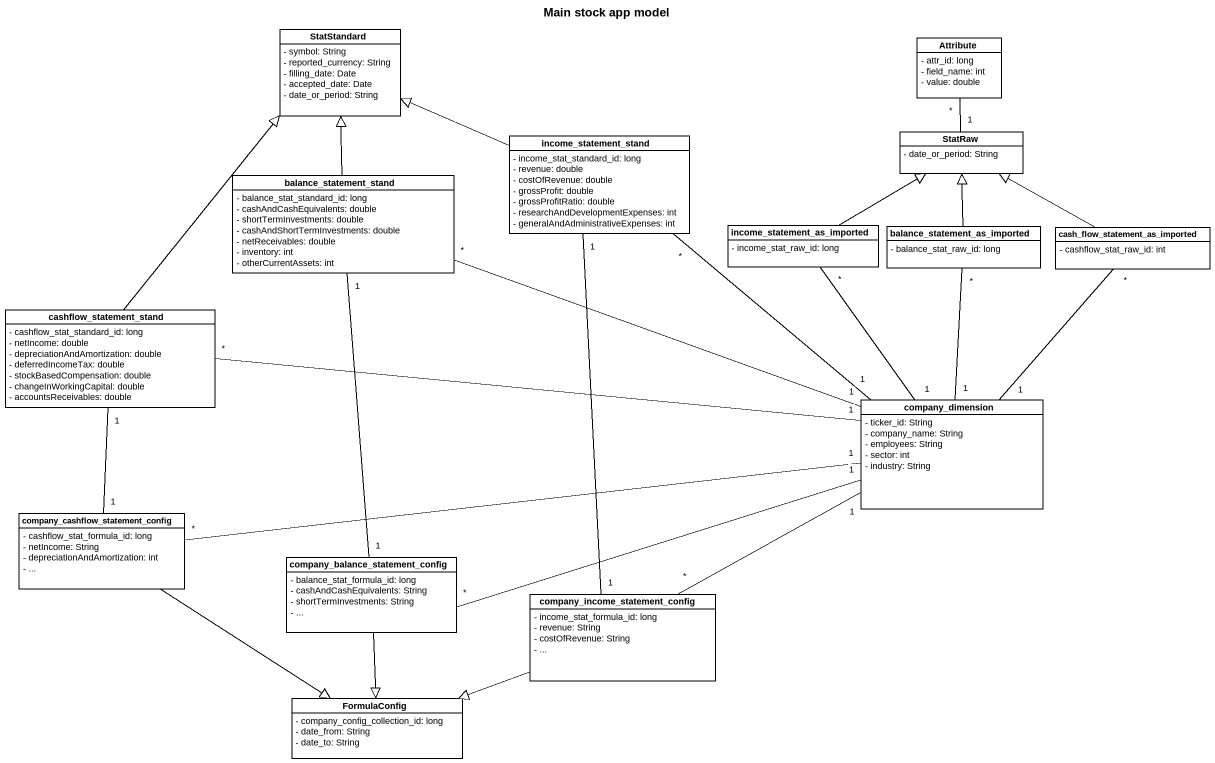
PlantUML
@startuml
title Main stock app model
hide circle
hide empty members
skinparam classAttributeIconSize 0
class StatStandard {
  - symbol: String
  - reported_currency: String
  - filling_date: Date
  - accepted_date: Date
  - date_or_period: String
}
class Attribute {
  - attr_id: long
  - field_name: int
  - value: double
}
class StatRaw {
  - date_or_period: String
}
class income_statement_stand {
  - income_stat_standard_id: long
  - revenue: double
  - costOfRevenue: double
  - grossProfit: double
  - grossProfitRatio: double
  - researchAndDevelopmentExpenses: int
  - generalAndAdministrativeExpenses: int
}
class balance_statement_stand {
  - balance_stat_standard_id: long
  - cashAndCashEquivalents: double
  - shortTermInvestments: double
  - cashAndShortTermInvestments: double
  - netReceivables: double
  - inventory: int
  - otherCurrentAssets: int
}
class income_statement_as_imported {
  - income_stat_raw_id: long
}
class "balance_statement_as_imported" as balance_statement_as {
  - balance_stat_raw_id: long
}
class "cash_flow_statement_as_imported" as cash_flow_statement_as {
  - cashflow_stat_raw_id: int
}
class cashflow_statement_stand {
  - cashflow_stat_standard_id: long
  - netIncome: double
  - depreciationAndAmortization: double
  - deferredIncomeTax: double
  - stockBasedCompensation: double
  - changeInWorkingCapital: double
  - accountsReceivables: double
}
class company_dimension {
  - ticker_id: String
  - company_name: String
  - employees: String
  - sector: int
  - industry: String
}
class "company_cashflow_statement_config" as company_cashflow_statement {
  - cashflow_stat_formula_id: long
  - netIncome: String
  - depreciationAndAmortization: int
  - ...
}
class "company_balance_statement_config" as company_balance_statement {
  - balance_stat_formula_id: long
  - cashAndCashEquivalents: String
  - shortTermInvestments: String
  - ...
}
class "company_income_statement_config" as company_income_statement {
  - income_stat_formula_id: long
  - revenue: String
  - costOfRevenue: String
  - ...
}
class FormulaConfig {
  - company_config_collection_id: long
  - date_from: String
  - date_to: String
}
StatRaw "1" -up- "*" Attribute
income_statement_stand -left-|> StatStandard
income_statement_stand "*" -- "1" company_dimension
income_statement_stand "1" -- "1" company_income_statement
balance_statement_stand -up-|> StatStandard
balance_statement_stand "1" -- "1" company_balance_statement
income_statement_as_imported -right-|> StatRaw
balance_statement_as -up-|> StatRaw
cash_flow_statement_as -left-|> StatRaw
cashflow_statement_stand -up-|> StatStandard
cashflow_statement_stand "*" -right- "1" company_dimension
cashflow_statement_stand "1" -- "1" company_cashflow_statement
company_dimension "1" -left- "*" balance_statement_stand
company_dimension "1" -up- "*" income_statement_as_imported
company_dimension "1" -up- "*" balance_statement_as
company_dimension "1" -up- "*" cash_flow_statement_as
company_cashflow_statement "*" -right- "1" company_dimension
company_cashflow_statement --|> FormulaConfig
company_balance_statement "*" -right- "1" company_dimension
company_balance_statement --|> FormulaConfig
company_income_statement "*" -right- "1" company_dimension
company_income_statement -left-|> FormulaConfig
@enduml
